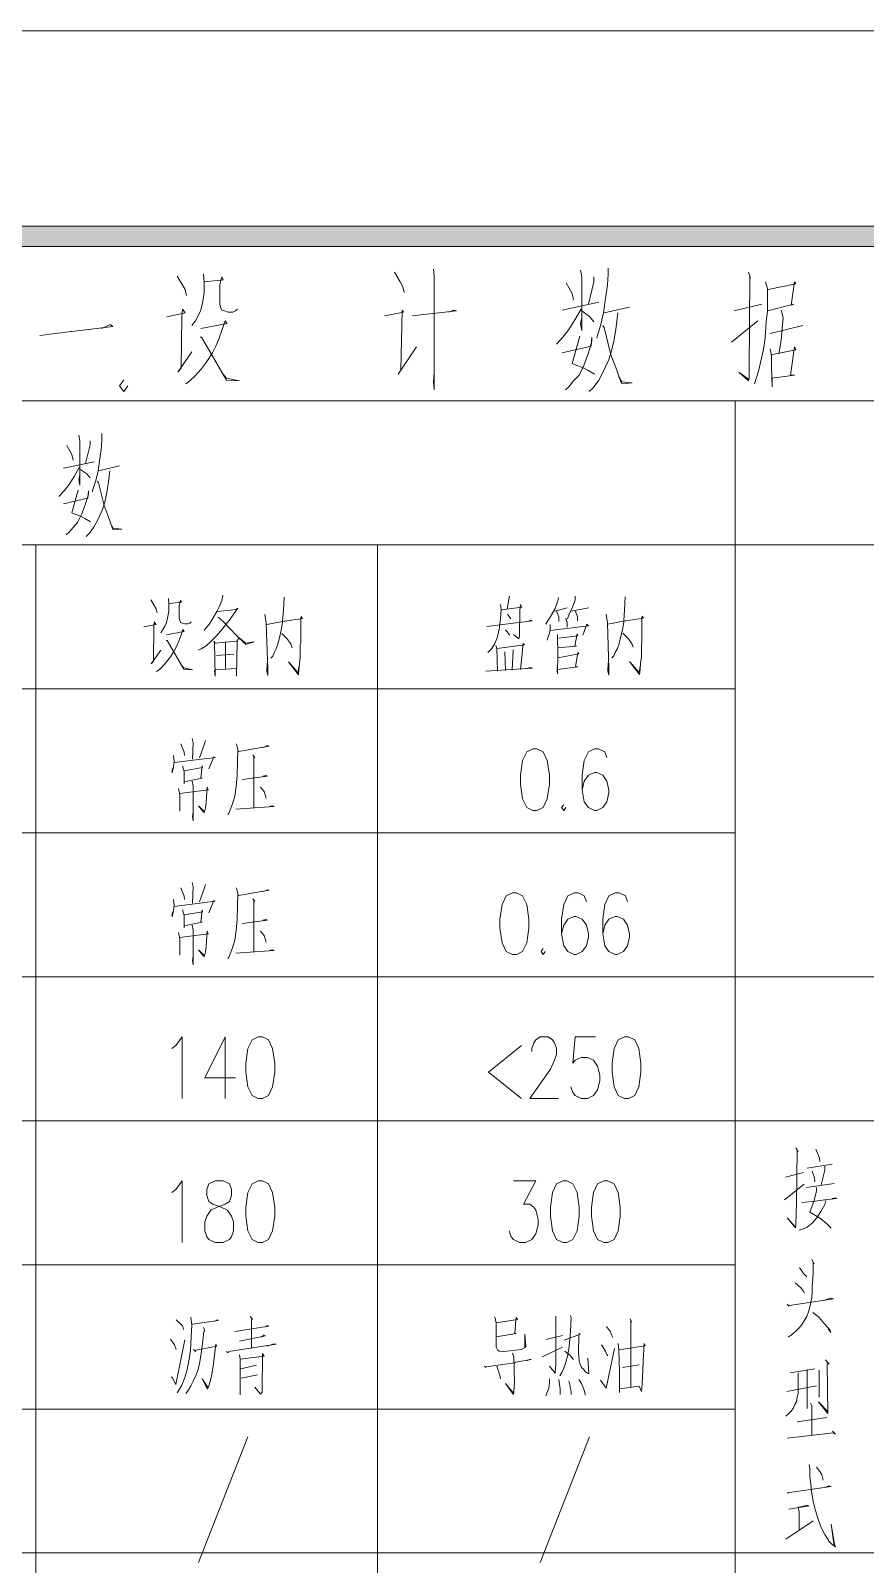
# Model space of a CAD drawing. Header units: millimetres. Extents: x 0 to 829, y 0 to 586.
# Drawn here: x 662.2 to 702.2, y 512.1 to 585.6 of the extents above; entities that cross this region are included whole.
import ezdxf

# ---------------------------------------------------------------- set-up
doc = ezdxf.new("R2010")
doc.units = ezdxf.units.MM

msp = doc.modelspace()

# ---------------------------------------------------------------- hatches: boundary and pattern name
h = msp.add_hatch(color=0)
h.dxf.hatch_style = 2
h.paths.add_polyline_path([(819.788528, 576.266028), (818.80075, 575.281778), (25.142472, 575.281778), (24.154694, 576.266028)])

# ---------------------------------------------------------------- linework, layer by layer
at = {"color": 0, "lineweight": 0}
for points in [[(0, 0), (0, 585.632278), (829.154778, 585.632278), (829.154778, 0)], [(819.788528, 576.266028), (818.80075, 575.281778), (25.142472, 575.281778), (24.154694, 576.266028)], [(686.311528, 551.215278), (686.015194, 551.074167), (685.817639, 550.650833), (685.718861, 549.948806), (685.718861, 549.525472), (685.817639, 548.819917), (686.015194, 548.396583), (686.311528, 548.255472), (686.509083, 548.255472), (686.805417, 548.396583), (687.002972, 548.819917), (687.10175, 549.525472), (687.10175, 549.948806), (687.002972, 550.650833), (686.805417, 551.074167), (686.509083, 551.215278)], [(685.327278, 544.314944), (685.030944, 544.173833), (684.833389, 543.7505), (684.734611, 543.044944), (684.734611, 542.621611), (684.833389, 541.919583), (685.030944, 541.49625), (685.327278, 541.355139), (685.524833, 541.355139), (685.817639, 541.49625), (686.015194, 541.919583), (686.113972, 542.621611), (686.113972, 543.044944), (686.015194, 543.7505), (685.817639, 544.173833), (685.524833, 544.314944)], [(673.145861, 537.411083), (672.849528, 537.269972), (672.651972, 536.850167), (672.553194, 536.144611), (672.553194, 535.721278), (672.651972, 535.01925), (672.849528, 534.595917), (673.145861, 534.454806), (673.343417, 534.454806), (673.63975, 534.595917), (673.837306, 535.01925), (673.936083, 535.721278), (673.936083, 536.144611), (673.837306, 536.850167), (673.63975, 537.269972), (673.343417, 537.411083)], [(690.700083, 537.411083), (690.40375, 537.269972), (690.206194, 536.850167), (690.107417, 536.144611), (690.107417, 535.721278), (690.206194, 535.01925), (690.40375, 534.595917), (690.700083, 534.454806), (690.897639, 534.454806), (691.193972, 534.595917), (691.388, 535.01925), (691.486778, 535.721278), (691.486778, 536.144611), (691.388, 536.850167), (691.193972, 537.269972), (690.897639, 537.411083)], [(671.075056, 530.51075), (670.778722, 530.369639), (670.679944, 530.087417), (670.679944, 529.805194), (670.778722, 529.5265), (670.976278, 529.385389), (671.371389, 529.244278), (671.667722, 529.103167), (671.865278, 528.820944), (671.964056, 528.538722), (671.964056, 528.115389), (671.865278, 527.833167), (671.7665, 527.692056), (671.470167, 527.554472), (671.075056, 527.554472), (670.778722, 527.692056), (670.679944, 527.833167), (670.581167, 528.115389), (670.581167, 528.538722), (670.679944, 528.820944), (670.8775, 529.103167), (671.173833, 529.244278), (671.568944, 529.385389), (671.7665, 529.5265), (671.865278, 529.805194), (671.865278, 530.087417), (671.7665, 530.369639), (671.470167, 530.51075)], [(673.145861, 530.51075), (672.849528, 530.369639), (672.651972, 529.946306), (672.553194, 529.244278), (672.553194, 528.820944), (672.651972, 528.115389), (672.849528, 527.692056), (673.145861, 527.554472), (673.343417, 527.554472), (673.63975, 527.692056), (673.837306, 528.115389), (673.936083, 528.820944), (673.936083, 529.244278), (673.837306, 529.946306), (673.63975, 530.369639), (673.343417, 530.51075)], [(687.740278, 530.51075), (687.447472, 530.369639), (687.249917, 529.946306), (687.151139, 529.244278), (687.151139, 528.820944), (687.249917, 528.115389), (687.447472, 527.692056), (687.740278, 527.554472), (687.937833, 527.554472), (688.234167, 527.692056), (688.431722, 528.115389), (688.5305, 528.820944), (688.5305, 529.244278), (688.431722, 529.946306), (688.234167, 530.369639), (687.937833, 530.51075)], [(689.712306, 530.51075), (689.415972, 530.369639), (689.221944, 529.946306), (689.123167, 529.244278), (689.123167, 528.820944), (689.221944, 528.115389), (689.415972, 527.692056), (689.712306, 527.554472), (689.909861, 527.554472), (690.206194, 527.692056), (690.40375, 528.115389), (690.502528, 528.820944), (690.502528, 529.244278), (690.40375, 529.946306), (690.206194, 530.369639), (689.909861, 530.51075)]]:
    msp.add_lwpolyline(points, close=True, dxfattribs=at)
for points in [[(679.686361, 574.061167), (679.947417, 573.5955), (680.077944, 573.362667), (680.141444, 573.080444)], [(681.5455, 574.19875), (681.57725, 573.874194), (681.57725, 568.423778), (681.5455, 568.797722), (681.57725, 569.263389)], [(688.586944, 574.152889), (688.653972, 573.828333), (688.653972, 571.263639), (688.586944, 571.591722), (688.653972, 571.870417)], [(689.923972, 574.244611), (689.923972, 573.965917), (689.892222, 573.454389), (689.793444, 572.80175), (689.694667, 572.10325), (689.564139, 571.545861), (689.401861, 571.030806), (689.370111, 570.893222)], [(696.640861, 574.061167), (696.739639, 573.778944), (696.707889, 573.874194), (696.672611, 569.30925), (696.672611, 568.984694), (696.640861, 568.843583), (696.185778, 569.263389), (696.640861, 568.935306)], [(669.254722, 573.874194), (669.642778, 573.221556), (669.709806, 572.942861)], [(670.524722, 573.965917), (670.556472, 573.546111), (670.556472, 573.080444), (670.492972, 572.664167), (670.394194, 572.244361), (670.263667, 571.965667), (670.133139, 571.732833), (669.970861, 571.496472)], [(670.588222, 573.5955), (671.470167, 573.687222), (671.403139, 573.828333), (671.307889, 573.454389), (671.307889, 573.129833), (671.307889, 572.847611), (671.307889, 572.523056), (671.339639, 572.381944), (671.403139, 572.244361), (671.533667, 572.1985), (671.699472, 572.149111), (671.92525, 572.149111), (672.055778, 572.1985), (672.154556, 572.290222)], [(687.902556, 573.546111), (688.195361, 573.034583), (688.262389, 572.710028)], [(689.239583, 573.828333), (689.239583, 573.5955), (688.978528, 572.523056)], [(697.455778, 573.5955), (697.554556, 573.267417), (697.554556, 572.710028), (697.554556, 572.1985), (697.487528, 571.683444), (697.455778, 571.171917), (697.424028, 570.752111), (697.357, 570.286444), (697.226472, 569.729056), (697.131222, 569.30925), (696.933667, 568.702472)], [(697.586306, 573.221556), (698.923333, 573.50025), (698.859833, 573.5955), (698.694028, 572.477194), (698.824556, 572.523056), (697.554556, 572.1985)], [(687.708528, 572.244361), (689.468889, 572.614778)], [(668.764361, 571.916278), (669.642778, 572.10325), (669.51225, 572.290222), (669.4805, 571.916278), (669.44875, 569.450361), (669.286472, 569.263389), (669.970861, 570.240583)], [(679.196, 571.965667), (680.109694, 572.149111), (680.046194, 572.244361), (679.979167, 569.355111), (679.848639, 569.168139), (680.730583, 570.473417)], [(680.533028, 571.965667), (682.653222, 572.1985), (682.522694, 572.244361), (682.261639, 572.149111)], [(688.618694, 572.290222), (688.325889, 571.778694), (688.033083, 571.313028), (687.740278, 570.939083), (687.447472, 570.614528)], [(688.653972, 572.1985), (689.045556, 571.916278), (689.239583, 571.683444)], [(690.382583, 572.10325), (690.283806, 571.313028), (690.185028, 570.752111), (690.08625, 570.286444), (689.955722, 569.866639), (689.694667, 569.30925), (689.468889, 568.889444), (689.207833, 568.5155), (689.010278, 568.332056)], [(689.729944, 572.10325), (690.936444, 572.381944)], [(695.956472, 572.1985), (697.2935, 572.523056)], [(698.207194, 572.244361), (698.302444, 571.870417), (698.207194, 570.797972), (698.108417, 570.148861)], [(662.682472, 571.030806), (664.185306, 571.217778), (664.217056, 571.217778), (666.171444, 571.450611), (666.040917, 571.545861), (665.649333, 571.358889)], [(670.394194, 571.358889), (671.664194, 571.591722), (671.568944, 571.732833), (671.438417, 571.358889), (671.276139, 570.893222), (671.110333, 570.519278), (670.948056, 570.194722), (670.687, 569.774917), (670.394194, 569.400972), (670.101389, 569.076417), (669.872083, 568.843583), (669.678056, 568.702472)], [(689.662917, 571.496472), (689.729944, 571.40475), (690.0545, 570.099472), (690.283806, 569.496222), (690.513111, 568.843583), (690.576611, 568.702472), (691.066972, 568.748333), (690.576611, 568.797722), (690.414333, 569.076417)], [(695.825944, 570.70625), (697.095944, 571.732833)], [(697.685083, 571.126056), (699.247889, 571.496472)], [(670.362444, 570.939083), (670.425944, 570.939083), (671.632444, 568.889444), (672.253333, 568.843583), (671.632444, 568.984694), (671.470167, 569.168139)], [(687.708528, 570.194722), (689.109056, 570.519278), (689.140806, 570.939083), (689.140806, 570.752111), (688.978528, 570.194722), (688.749222, 569.587944), (688.523444, 569.122278), (688.262389, 568.843583), (688.033083, 568.564889), (687.870806, 568.423778)], [(688.555194, 570.984944), (688.195361, 569.683194), (688.424667, 569.587944), (688.685722, 569.496222), (688.946778, 569.355111), (689.271333, 569.168139)], [(697.685083, 570.381694), (697.748583, 570.053611), (697.748583, 569.496222), (697.783861, 568.564889), (697.783861, 568.984694), (698.859833, 569.122278), (698.662278, 569.122278), (698.859833, 570.473417), (698.923333, 570.332306), (697.716833, 570.099472)], [(666.697083, 568.892972), (666.499528, 568.614278), (666.697083, 568.332056), (666.894639, 568.614278)], [(769.958667, 567.887556), (622.070694, 567.887556)], [(696.012917, 567.887556), (696.012917, 436.760056)], [(664.541611, 566.250667), (664.598056, 565.979028), (664.598056, 563.844722), (664.541611, 564.116361), (664.598056, 564.349194)], [(665.084889, 565.979028), (665.084889, 565.785), (664.869694, 564.892472)], [(665.656389, 566.328278), (665.656389, 566.095444), (665.628167, 565.668583), (665.547028, 565.125306), (665.465889, 564.543222), (665.356528, 564.077556), (665.222472, 563.650694), (665.19425, 563.534278)], [(663.973639, 565.746194), (664.217056, 565.319333), (664.269972, 565.047694)], [(664.569833, 564.698444), (664.326417, 564.271583), (664.079472, 563.883528), (663.836056, 563.573083), (663.592639, 563.301444)], [(663.807833, 564.659639), (665.275389, 564.970083)], [(664.598056, 564.620833), (664.922611, 564.388), (665.084889, 564.193972)], [(666.037389, 564.543222), (665.95625, 563.883528), (665.875111, 563.417861), (665.793972, 563.029806), (665.684611, 562.680556), (665.465889, 562.214889), (665.275389, 561.865639), (665.060194, 561.551667), (664.894389, 561.396444)], [(665.494111, 564.543222), (666.499528, 564.776056)], [(665.437667, 564.03875), (665.494111, 563.961139), (665.76575, 562.874583), (665.95625, 562.370111), (666.14675, 561.826833), (666.199667, 561.710417), (666.608889, 561.749222), (666.199667, 561.788028), (666.065611, 562.020861)], [(663.807833, 562.952194), (664.975528, 563.223833), (665.00375, 563.573083), (665.00375, 563.417861), (664.869694, 562.952194), (664.679194, 562.447722), (664.488694, 562.059667), (664.269972, 561.826833), (664.079472, 561.590472), (663.945417, 561.474056)], [(664.516917, 563.611889), (664.217056, 562.525333), (664.407556, 562.447722), (664.62275, 562.370111), (664.841472, 562.253694), (665.113111, 562.098472)], [(769.958667, 560.983694), (622.070694, 560.983694)], [(662.491972, 560.983694), (662.491972, 436.760056)], [(678.864389, 560.983694), (678.864389, 485.069444)], [(667.991778, 558.362556), (668.252833, 557.925111), (668.295167, 557.738139)], [(668.838444, 558.422528), (668.863139, 558.143833), (668.863139, 557.833389), (668.817278, 557.554694), (668.753778, 557.272472), (668.665583, 557.089028), (668.577389, 556.933806), (668.471556, 556.778583)], [(668.884306, 558.175583), (669.469917, 558.235556), (669.427583, 558.330806), (669.360556, 558.080333), (669.360556, 557.865139), (669.360556, 557.678167), (669.360556, 557.459444), (669.381722, 557.367722), (669.427583, 557.272472), (669.51225, 557.24425), (669.621611, 557.2125), (669.773306, 557.2125), (669.8615, 557.24425), (669.925, 557.304222)], [(671.187944, 557.801639), (672.101639, 557.893361), (672.076944, 557.893361), (672.165139, 557.956861), (671.752389, 557.367722), (671.600694, 557.18075), (671.381972, 556.902056), (671.360806, 556.870306), (671.120917, 556.591611), (670.859861, 556.341139), (670.644667, 556.157694), (670.404778, 556.002472), (670.27425, 555.938972)], [(671.449, 558.57775), (671.403139, 558.330806), (671.272611, 558.020361), (671.166778, 557.801639), (670.990389, 557.491194), (670.817528, 557.2125), (670.665833, 557.025528), (670.556472, 556.902056)], [(674.384111, 558.486028), (674.359417, 557.865139), (674.317083, 557.335972), (674.317083, 557.272472), (674.253583, 556.902056), (674.165389, 556.528111), (674.077194, 556.185917), (674.013694, 556.002472), (673.904333, 555.8155), (673.840833, 555.660278), (673.752639, 555.565028)], [(684.75225, 558.126194), (684.798111, 557.87925), (684.75225, 557.445333), (684.68875, 556.947917), (684.621722, 556.573972), (684.491194, 556.263528), (684.3395, 556.016583), (684.145472, 555.829611)], [(684.798111, 557.87925), (684.819278, 557.87925), (685.775306, 558.002722), (685.711806, 558.126194), (685.687111, 557.8475), (685.665944, 556.637472), (685.644778, 556.48225), (685.383722, 556.700972)], [(685.189694, 558.531889), (685.165, 558.376667), (685.080333, 557.911)], [(687.535667, 558.468389), (687.5145, 558.313167), (687.383972, 557.94275), (687.211111, 557.632306), (687.186417, 557.600556), (687.034722, 557.350083), (686.928889, 557.194861)], [(687.362806, 557.81575), (687.948417, 557.970972)], [(688.34, 558.531889), (688.34, 558.344917), (688.209472, 558.002722), (688.057778, 557.660528), (687.969583, 557.445333)], [(688.167139, 557.81575), (688.971472, 557.970972)], [(690.731833, 558.500139), (690.710667, 557.87925), (690.664806, 557.350083), (690.664806, 557.290111), (690.601306, 556.916167), (690.513111, 556.54575), (690.428444, 556.203556), (690.361417, 556.016583), (690.252056, 555.829611), (690.188556, 555.674389), (690.100361, 555.582667)], [(667.667222, 557.057278), (668.252833, 557.18075), (668.164639, 557.304222), (668.143472, 557.057278), (668.122306, 555.409806), (668.012944, 555.286333), (668.471556, 555.938972)], [(671.187944, 557.522944), (671.272611, 557.491194), (671.579528, 557.2125), (671.710056, 557.057278), (671.86175, 556.902056), (672.034611, 556.715083), (672.556722, 556.217667), (672.948306, 556.341139), (672.927139, 556.341139), (672.556722, 556.281167), (672.232167, 556.528111), (672.122806, 556.372889), (671.078583, 556.281167), (671.015083, 556.372889), (671.057417, 556.312917), (671.078583, 554.697194), (671.057417, 554.975889), (671.078583, 555.007639), (671.09975, 555.007639), (672.101639, 555.067611), (672.101639, 554.697194), (672.143972, 556.372889)], [(673.470417, 557.646417), (673.533917, 557.24425), (673.600944, 555.039389), (673.600944, 554.728944), (673.555083, 554.912389), (673.579778, 555.318083)], [(673.555083, 557.18075), (674.384111, 557.335972), (674.426444, 557.335972), (675.273111, 557.459444), (675.209611, 557.554694), (675.188444, 557.491194), (675.188444, 556.838556), (675.188444, 556.281167), (675.16375, 556.217667), (675.16375, 555.692028), (675.16375, 555.628528), (675.121417, 555.286333), (675.10025, 555.007639), (675.079083, 554.757167), (674.599306, 555.378056), (675.057917, 554.852417), (675.10025, 555.162861)], [(684.103139, 557.071389), (686.27625, 557.350083), (686.209222, 557.381833), (686.057528, 557.321861)], [(685.1015, 557.660528), (685.253194, 557.445333)], [(687.144083, 557.166639), (687.144083, 556.947917), (687.122917, 556.824444), (687.080583, 556.669222), (687.034722, 556.54575), (686.992389, 556.41875)], [(687.144083, 556.884417), (688.971472, 557.103139), (688.904444, 557.194861), (688.710417, 556.669222)], [(687.447472, 557.81575), (687.556833, 557.537056), (687.556833, 557.321861)], [(687.884917, 557.477083), (687.948417, 557.258361), (687.948417, 557.039639)], [(688.361167, 557.81575), (688.449361, 557.537056), (688.449361, 557.350083)], [(689.818139, 557.660528), (689.885167, 557.258361), (689.948667, 555.0535), (689.948667, 554.743056), (689.906333, 554.930028), (689.9275, 555.332194)], [(689.906333, 557.194861), (690.731833, 557.350083), (690.774167, 557.350083), (691.620833, 557.477083), (691.557333, 557.568806), (691.536167, 557.505306), (691.536167, 556.856194), (691.536167, 556.295278), (691.515, 556.235306), (691.515, 555.706139), (691.515, 555.642639), (691.469139, 555.300444), (691.447972, 555.02175), (691.426806, 554.774806), (690.947028, 555.395694), (691.405639, 554.866528), (691.447972, 555.176972)], [(668.753778, 556.683333), (669.600444, 556.838556), (669.536944, 556.933806), (669.44875, 556.683333), (669.339389, 556.372889), (669.230028, 556.125944), (669.120667, 555.907222), (668.947806, 555.628528), (668.753778, 555.378056), (668.556222, 555.162861), (668.404528, 555.007639), (668.274, 554.912389)], [(668.732611, 556.404639), (668.774944, 556.404639), (669.579278, 555.039389), (669.992028, 555.007639), (669.579278, 555.099361), (669.469917, 555.222833)], [(674.27475, 556.746833), (674.514639, 556.496361), (674.708667, 556.249417), (674.772167, 556.062444), (674.729833, 556.185917)], [(684.992139, 556.916167), (685.210861, 556.669222)], [(687.493333, 556.700972), (687.493333, 556.54575), (687.5145, 555.829611), (687.493333, 554.806556), (687.472167, 554.99), (687.493333, 555.240472)], [(687.535667, 556.514), (688.470528, 556.637472), (688.428194, 556.729194), (688.318833, 556.140056), (688.407028, 556.140056), (687.5145, 556.048333)], [(690.622472, 556.760944), (690.862361, 556.514), (691.056389, 556.263528), (691.123417, 556.080083), (691.077556, 556.203556)], [(671.142083, 555.692028), (671.971111, 555.752)], [(671.579528, 556.341139), (671.579528, 555.067611)], [(684.537056, 556.171806), (684.579389, 556.016583), (684.621722, 554.930028)], [(684.600556, 556.016583), (685.905833, 556.203556), (685.838806, 556.263528), (685.711806, 555.02175)], [(684.970972, 555.861361), (684.992139, 554.961778)], [(685.362556, 555.953083), (685.320222, 554.99)], [(687.5145, 555.582667), (688.512861, 555.769639), (688.470528, 555.829611), (688.361167, 555.145222), (688.470528, 555.145222), (687.493333, 555.02175)], [(684.057278, 554.930028), (686.297417, 555.08525), (686.188056, 555.117), (685.948167, 555.0535)], [(696.012917, 554.083361), (622.070694, 554.083361)], [(669.438167, 551.458694), (669.589861, 551.056528), (669.611028, 550.901306)], [(669.981444, 551.709167), (670.023778, 551.522194), (670.002611, 550.714333)], [(670.612917, 551.613917), (670.567056, 551.458694), (670.327167, 550.777833)], [(672.112222, 551.458694), (672.175722, 551.18), (672.154556, 550.559111), (672.133389, 549.938222), (672.091056, 549.409056), (672.024028, 548.943389), (671.914667, 548.572972), (671.805306, 548.29075), (671.699472, 548.043806)], [(672.196889, 551.088278), (673.675028, 551.335222), (673.590361, 551.366972), (673.392806, 551.271722)], [(669.088917, 550.901306), (669.110083, 550.622611), (669.088917, 550.372139), (669.025417, 550.061694), (669.025417, 550.216917), (669.06775, 550.312167)], [(669.110083, 550.559111), (671.089167, 550.806056), (671.025667, 550.837806), (670.785778, 550.248667)], [(672.895389, 550.933056), (672.980056, 550.806056), (672.937722, 550.837806), (672.937722, 548.386)], [(689.860472, 550.791944), (689.761694, 551.074167), (689.465361, 551.215278), (689.271333, 551.215278), (688.975, 551.074167), (688.777444, 550.650833), (688.678667, 549.948806), (688.678667, 549.24325), (688.777444, 548.678806), (688.975, 548.396583), (689.271333, 548.255472), (689.370111, 548.255472), (689.662917, 548.396583), (689.860472, 548.678806), (689.95925, 549.102139), (689.95925, 549.24325), (689.860472, 549.666583), (689.662917, 549.948806), (689.370111, 550.086389), (689.271333, 550.086389), (688.975, 549.948806), (688.777444, 549.666583), (688.678667, 549.24325)], [(669.522833, 550.403889), (669.589861, 550.125194), (669.589861, 549.532528), (669.589861, 549.627778), (670.457694, 549.81475), (670.394194, 549.81475), (670.457694, 550.403889), (670.482389, 550.312167), (669.589861, 550.156944)], [(672.373278, 549.75125), (673.590361, 549.906472), (673.523333, 549.938222), (673.371639, 549.906472)], [(669.328806, 549.317333), (669.392306, 549.006889), (669.392306, 548.41775), (669.392306, 548.230778), (669.392306, 548.386)], [(669.392306, 549.066861), (670.743444, 549.253833), (670.697583, 549.377306), (670.65525, 548.664694), (670.612917, 548.386), (670.567056, 548.199028), (670.545889, 548.167278), (670.284833, 548.477722), (670.545889, 548.230778)], [(669.981444, 549.659528), (670.023778, 549.440806), (670.023778, 548.199028), (670.023778, 547.765111), (670.002611, 547.952083), (670.023778, 548.199028)], [(673.262278, 549.377306), (673.438667, 549.162111), (673.481, 549.006889), (673.523333, 548.851667)], [(672.066361, 548.3225), (672.980056, 548.386), (673.914917, 548.445972), (673.826722, 548.477722), (673.675028, 548.445972)], [(687.789667, 548.537694), (687.690889, 548.396583), (687.789667, 548.255472), (687.888444, 548.396583)], [(696.012917, 547.183028), (622.070694, 547.183028)], [(669.981444, 544.805306), (670.023778, 544.621861), (670.002611, 543.814)], [(670.612917, 544.713583), (670.567056, 544.558361), (670.327167, 543.873972)], [(669.088917, 543.997444), (669.110083, 543.71875), (669.088917, 543.471806), (669.025417, 543.161361), (669.025417, 543.316583), (669.06775, 543.408306)], [(669.110083, 543.658778), (671.089167, 543.905722), (671.025667, 543.937472), (670.785778, 543.348333)], [(669.438167, 544.558361), (669.589861, 544.152667), (669.611028, 543.997444)], [(672.112222, 544.558361), (672.175722, 544.279667), (672.154556, 543.658778), (672.133389, 543.037889), (672.091056, 542.508722), (672.024028, 542.043056), (671.914667, 541.669111), (671.805306, 541.390417), (671.699472, 541.143472)], [(672.196889, 544.184417), (673.675028, 544.434889), (673.590361, 544.463111), (673.392806, 544.371389)], [(672.895389, 544.029194), (672.980056, 543.905722), (672.937722, 543.937472), (672.937722, 541.482139)], [(688.876222, 543.891611), (688.777444, 544.173833), (688.481111, 544.314944), (688.283556, 544.314944), (687.987222, 544.173833), (687.789667, 543.7505), (687.690889, 543.044944), (687.690889, 542.342917), (687.789667, 541.778472), (687.987222, 541.49625), (688.283556, 541.355139), (688.382333, 541.355139), (688.678667, 541.49625), (688.876222, 541.778472), (688.975, 542.201806), (688.975, 542.342917), (688.876222, 542.762722), (688.678667, 543.044944), (688.382333, 543.186056), (688.283556, 543.186056), (687.987222, 543.044944), (687.789667, 542.762722), (687.690889, 542.342917)], [(690.84825, 543.891611), (690.749472, 544.173833), (690.453139, 544.314944), (690.255583, 544.314944), (689.95925, 544.173833), (689.761694, 543.7505), (689.662917, 543.044944), (689.662917, 542.342917), (689.761694, 541.778472), (689.95925, 541.49625), (690.255583, 541.355139), (690.354361, 541.355139), (690.650694, 541.49625), (690.84825, 541.778472), (690.947028, 542.201806), (690.947028, 542.342917), (690.84825, 542.762722), (690.650694, 543.044944), (690.354361, 543.186056), (690.255583, 543.186056), (689.95925, 543.044944), (689.761694, 542.762722), (689.662917, 542.342917)], [(669.522833, 543.503556), (669.589861, 543.221333), (669.589861, 542.632194), (669.589861, 542.727444), (670.457694, 542.910889), (670.394194, 542.910889), (670.457694, 543.503556), (670.482389, 543.408306), (669.589861, 543.253083)], [(669.392306, 542.166528), (670.743444, 542.3535), (670.697583, 542.476972), (670.65525, 541.764361), (670.612917, 541.482139), (670.567056, 541.298694), (670.545889, 541.266944), (670.284833, 541.577389), (670.545889, 541.326917)], [(669.981444, 542.755667), (670.023778, 542.540472), (670.023778, 541.298694), (670.023778, 540.86125), (670.002611, 541.048222), (670.023778, 541.298694)], [(672.373278, 542.850917), (673.590361, 543.006139), (673.523333, 543.037889), (673.371639, 543.006139)], [(673.262278, 542.476972), (673.438667, 542.261778), (673.481, 542.106556), (673.523333, 541.951333)], [(669.328806, 542.417), (669.392306, 542.106556), (669.392306, 541.513889), (669.392306, 541.326917), (669.392306, 541.482139)], [(672.066361, 541.422167), (672.980056, 541.482139), (673.914917, 541.545639), (673.826722, 541.577389), (673.675028, 541.545639)], [(686.805417, 541.637361), (686.706639, 541.49625), (686.805417, 541.355139), (686.904194, 541.49625)], [(769.958667, 540.279167), (622.070694, 540.279167)], [(669.00425, 536.850167), (669.201806, 536.991278), (669.498139, 537.411083), (669.498139, 534.454806)], [(671.568944, 537.411083), (670.581167, 535.439056), (672.062833, 535.439056)], [(671.568944, 537.411083), (671.568944, 534.454806)], [(686.262139, 536.709056), (686.262139, 536.850167), (686.360917, 537.128861), (686.459694, 537.269972), (686.65725, 537.411083), (687.052361, 537.411083), (687.249917, 537.269972), (687.348694, 537.128861), (687.447472, 536.850167), (687.447472, 536.567944), (687.348694, 536.285722), (687.151139, 535.862389), (686.163361, 534.454806), (687.542722, 534.454806)], [(689.320722, 537.411083), (688.332944, 537.411083), (688.234167, 536.144611), (688.332944, 536.285722), (688.629278, 536.426833), (688.925611, 536.426833), (689.221944, 536.285722), (689.415972, 536.0035), (689.51475, 535.580167), (689.51475, 535.297944), (689.415972, 534.878139), (689.221944, 534.595917), (688.925611, 534.454806), (688.629278, 534.454806), (688.332944, 534.595917), (688.234167, 534.737028), (688.135389, 535.01925)], [(685.76825, 536.991278), (684.191333, 535.721278), (685.76825, 534.454806)], [(769.958667, 533.378833), (622.070694, 533.378833)], [(698.919806, 532.084139), (699.029167, 531.897167), (698.986833, 531.960667), (698.940972, 529.445361), (698.919806, 528.418778), (698.919806, 528.327056), (698.898639, 528.263556), (698.507056, 528.729222), (698.898639, 528.295306)], [(699.875833, 532.020639), (700.052222, 531.618472), (700.073389, 531.4315)], [(698.422389, 530.687139), (699.290222, 530.905861)], [(699.463083, 531.121056), (700.659, 531.308028)], [(699.702972, 530.965833), (699.812333, 530.655389), (699.8335, 530.468417)], [(700.313278, 531.216306), (700.313278, 531.029333), (700.136889, 530.313194)], [(669.00425, 529.946306), (669.201806, 530.087417), (669.498139, 530.51075), (669.498139, 527.554472)], [(685.376667, 530.51075), (686.459694, 530.51075), (685.867028, 529.385389), (686.163361, 529.385389), (686.360917, 529.244278), (686.459694, 529.103167), (686.558472, 528.679833), (686.558472, 528.397611), (686.459694, 527.974278), (686.262139, 527.692056), (685.965806, 527.554472), (685.669472, 527.554472), (685.376667, 527.692056), (685.277889, 527.833167), (685.179111, 528.115389)], [(698.376528, 529.600583), (699.311389, 530.344944)], [(699.42075, 530.189722), (700.747194, 530.376694)], [(699.900528, 530.189722), (699.900528, 530.0345), (699.791167, 529.568833), (699.593611, 529.011444), (699.854667, 528.856222), (700.094556, 528.701), (700.397944, 528.450528), (700.616667, 528.235333)], [(700.355611, 529.568833), (700.313278, 529.381861), (700.115722, 529.039667), (699.921694, 528.729222), (699.702972, 528.482278), (699.463083, 528.295306), (699.269056, 528.203583), (699.0715, 528.140083)], [(699.202028, 529.477111), (699.854667, 529.537083), (700.313278, 529.600583), (700.877722, 529.660556), (700.810694, 529.692306), (700.659, 529.660556)], [(696.012917, 526.4785), (622.070694, 526.4785)], [(699.681806, 526.746611), (699.791167, 526.527889), (699.745306, 526.591389), (699.745306, 526.157472), (699.724139, 525.783528), (699.702972, 525.473083), (699.702972, 525.162639), (699.681806, 524.915694), (699.639472, 524.696972), (699.593611, 524.450028), (699.530111, 524.231306), (699.441917, 524.012583), (699.332556, 523.829139), (699.226722, 523.642167), (699.096194, 523.486944), (698.940972, 523.331722), (698.768111, 523.1765), (698.637583, 523.08125), (698.552917, 523.021278)], [(699.0715, 526.344444), (699.117361, 526.312694), (699.290222, 526.062222), (699.441917, 525.907)], [(698.877472, 525.628306), (699.159694, 525.381361), (699.290222, 525.226139), (699.332556, 525.130889)], [(698.507056, 524.60525), (698.59525, 524.51), (698.616417, 524.54175), (700.726028, 524.852194), (700.5955, 524.883944), (700.355611, 524.820444)], [(699.724139, 524.199556), (700.031056, 523.952611), (700.267417, 523.673917), (700.443806, 523.486944), (700.549639, 523.363472), (700.5955, 523.236472), (700.464972, 523.423444)], [(669.219444, 523.853833), (669.501667, 523.575139), (669.547528, 523.479889), (669.568694, 523.388167)], [(669.914417, 523.977306), (669.914417, 523.945556), (669.960278, 523.606889), (669.939111, 523.014222), (669.89325, 522.393333), (669.82975, 521.959417), (669.741556, 521.462), (669.632194, 521.091583), (669.4805, 520.717639), (669.328806, 520.438944), (669.265306, 520.343694)], [(670.524722, 523.479889), (670.588222, 523.324667), (670.545889, 523.296444), (670.482389, 522.703778), (670.415361, 522.238111), (670.351861, 521.835944), (670.263667, 521.462), (670.154306, 521.183306), (670.044944, 520.936361), (669.914417, 520.685889), (669.808583, 520.498917), (669.678056, 520.315472)], [(670.002611, 523.635111), (671.219694, 523.822083), (671.177361, 523.853833), (671.068, 523.790333)], [(672.024028, 523.296444), (673.653861, 523.543389), (673.590361, 523.575139), (673.481, 523.511639)], [(672.764861, 524.009056), (672.870694, 523.885583), (672.828361, 523.853833), (672.828361, 522.520333)], [(684.491194, 523.994944), (684.558222, 523.712722), (684.558222, 522.534444), (684.621722, 522.410972), (684.68875, 522.347472), (684.776944, 522.315722), (685.644778, 522.410972), (685.796472, 522.439194), (685.905833, 522.502694), (685.969333, 522.566194), (685.927, 523.155333), (685.927, 522.534444)], [(684.558222, 523.712722), (685.581278, 523.867944), (685.51425, 523.963194), (685.493083, 523.839722), (685.45075, 523.187083), (685.51425, 523.187083), (684.558222, 523.031861)], [(687.405139, 524.023167), (687.405139, 522.068778), (687.405139, 521.663083), (687.383972, 521.352639), (687.383972, 521.292667), (687.10175, 521.634861)], [(688.121278, 524.054917), (688.145972, 523.931444), (688.121278, 523.310556), (688.078944, 522.908389), (688.036611, 522.439194), (687.969583, 522.100528), (687.884917, 521.818306), (687.796722, 521.539611), (687.708528, 521.352639), (687.602694, 521.169194)], [(689.839306, 523.529278), (690.036861, 523.278806), (690.079194, 523.123583), (690.142694, 523.000111)], [(690.971722, 523.899694), (691.035222, 523.744472), (691.014056, 523.839722), (691.014056, 520.640028)], [(668.937222, 522.9225), (669.134778, 522.643806), (669.219444, 522.425083)], [(668.979556, 521.091583), (669.00425, 521.119806), (669.198278, 520.749389), (669.632194, 522.89075)], [(670.044944, 522.425083), (670.133139, 522.333361), (670.154306, 522.393333), (671.156194, 522.580306), (671.110333, 522.675556), (671.046833, 522.146389), (670.979806, 521.648972), (670.916306, 521.215056), (670.828111, 520.841111), (670.764611, 520.625917), (670.71875, 520.530667), (670.457694, 521.028083), (670.743444, 520.594167), (670.785778, 520.654139)], [(671.632444, 522.333361), (671.699472, 522.269861), (671.741806, 522.333361), (674.003111, 522.675556), (673.851417, 522.675556), (673.569194, 522.580306)], [(672.24275, 522.830778), (673.502167, 523.077722), (673.413972, 523.109472), (673.308139, 523.014222)], [(686.928889, 522.908389), (687.733222, 523.091833)], [(687.817889, 522.876639), (688.601056, 523.155333), (688.537556, 523.187083), (688.512861, 523.031861), (688.512861, 522.781389), (688.491694, 522.566194), (688.491694, 522.283972), (688.512861, 522.068778), (688.537556, 521.881806), (688.579889, 521.726583), (688.643389, 521.571361), (688.731583, 521.479639), (688.840944, 521.352639), (688.925611, 521.292667), (688.992639, 521.260917), (688.950306, 522.005278)], [(689.599417, 522.657917), (689.796972, 522.347472), (689.860472, 522.19225), (689.906333, 522.12875)], [(690.40375, 522.721417), (690.428444, 522.410972), (690.470778, 521.352639), (690.470778, 520.671778), (690.470778, 520.361333), (690.470778, 520.548306), (691.405639, 520.671778), (691.515, 520.421306), (691.557333, 520.79525), (691.599667, 521.790083), (691.599667, 521.881806), (691.645528, 522.721417), (691.687861, 522.597944), (690.449611, 522.410972)], [(672.24275, 522.178139), (672.285083, 521.959417), (672.285083, 521.370278), (672.285083, 521.028083), (672.285083, 520.251972), (672.285083, 520.407194), (672.285083, 520.717639)], [(672.285083, 521.959417), (673.438667, 522.114639), (673.350472, 522.238111), (673.350472, 522.082889), (673.329306, 520.562417), (673.329306, 520.375444), (673.262278, 520.283722), (672.980056, 520.625917)], [(683.993778, 521.634861), (684.057278, 521.571361), (684.078444, 521.603111), (685.45075, 521.790083), (685.471917, 521.818306), (686.230389, 521.945306), (686.145722, 521.945306), (686.015194, 521.881806)], [(685.341389, 522.25575), (685.404889, 522.068778), (685.426056, 520.827), (685.404889, 520.421306), (685.383722, 520.266083), (684.992139, 520.79525), (685.383722, 520.329583), (685.404889, 520.453056)], [(686.7525, 522.068778), (687.733222, 522.534444)], [(687.839056, 522.347472), (688.121278, 522.12875), (688.251806, 521.945306)], [(689.557083, 520.950472), (689.818139, 520.576528), (690.230889, 522.470944)], [(700.334444, 521.93825), (700.507306, 521.719528), (700.419111, 521.751278), (700.443806, 519.359444), (700.006361, 519.916833), (700.443806, 519.451167)], [(673.06825, 521.680722), (672.30625, 521.49375)], [(672.327417, 521.059833), (673.110583, 521.215056)], [(684.579389, 521.634861), (684.731083, 521.197417), (684.75225, 521.013972)], [(691.405639, 521.694833), (690.601306, 521.571361)], [(699.029167, 521.313833), (699.029167, 520.537722), (699.029167, 520.322528), (698.986833, 520.135556), (698.940972, 519.916833), (698.856306, 519.761611), (698.789278, 519.606389), (698.683444, 519.451167), (698.574083, 519.359444), (698.443556, 519.235972)], [(698.637583, 521.313833), (699.8335, 521.500806)], [(699.463083, 521.469056), (699.463083, 519.606389)], [(700.031056, 521.440833), (700.031056, 520.135556)], [(687.10175, 521.013972), (687.10175, 520.827), (687.080583, 520.576528), (687.013556, 520.421306), (686.928889, 520.206111)], [(687.556833, 520.982222), (687.623861, 520.548306), (687.623861, 520.361333), (687.623861, 520.266083)], [(688.036611, 520.918722), (688.078944, 520.73175), (688.121278, 520.548306), (688.145972, 520.421306), (688.145972, 520.266083)], [(688.512861, 520.982222), (688.643389, 520.79525), (688.710417, 520.640028), (688.773917, 520.484806), (688.819778, 520.297833), (688.819778, 520.237861)], [(698.485889, 520.41425), (699.900528, 520.692944)], [(699.618306, 519.856861), (699.681806, 519.733389), (699.681806, 518.332861)], [(696.012917, 519.574639), (622.070694, 519.574639)], [(698.986833, 518.95375), (700.397944, 519.172472)], [(672.651972, 518.234083), (670.288361, 512.22275)], [(689.024389, 518.234083), (686.65725, 512.22275)], [(700.680167, 518.519833), (700.810694, 518.364611), (700.726028, 518.428111), (698.507056, 518.177639)], [(699.551278, 516.914694), (699.593611, 516.727722), (699.593611, 516.357306), (699.639472, 515.951611), (699.681806, 515.517694), (699.77, 515.083778), (699.854667, 514.709833), (699.964028, 514.339417), (700.115722, 513.933722), (700.313278, 513.563306), (700.486139, 513.281083), (700.486139, 513.252861), (700.680167, 513.065889), (700.810694, 512.970639), (700.768361, 513.097639), (700.616667, 514.057194), (700.747194, 513.002389)], [(699.900528, 516.791222), (700.073389, 516.5725), (700.161583, 516.417278), (700.225083, 516.170333)], [(700.355611, 515.828139), (700.486139, 515.891639), (700.616667, 515.859889), (698.507056, 515.549444), (698.574083, 515.549444)], [(698.574083, 514.773333), (699.551278, 514.928556), (699.42075, 514.960306), (699.226722, 514.896806), (699.029167, 514.865056), (699.0715, 514.649861), (699.0715, 513.7785)], [(698.443556, 513.344583), (699.745306, 514.212417)], [(769.958667, 512.674306), (622.070694, 512.674306)]]:
    msp.add_lwpolyline(points, dxfattribs=at)

doc.saveas('drawing.dxf')
